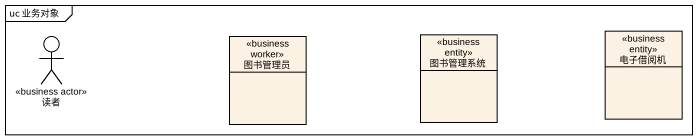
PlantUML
@startuml
mainframe uc 业务对象
allowmixing
hide circle
hide empty members
actor 读者 <<business actor>>
class 图书管理员 <<business worker>>
class 图书管理系统 <<business entity>>
class 电子借阅机 <<business entity>>
@enduml
